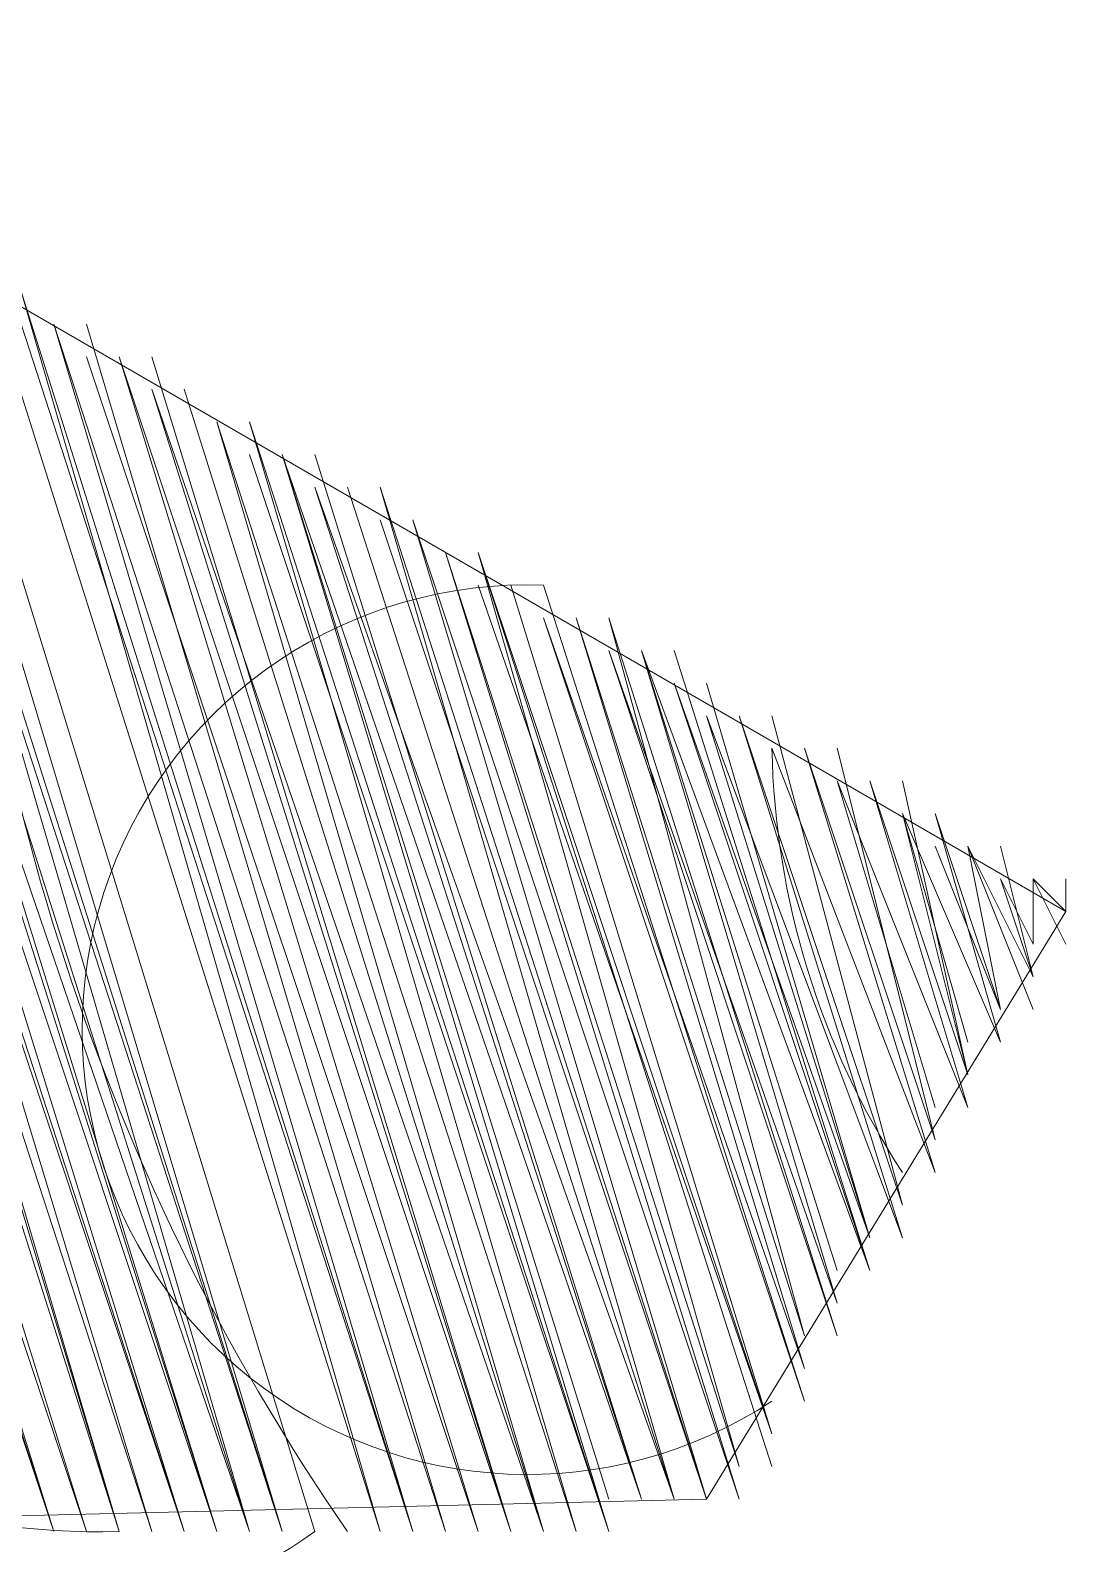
# Model space of a CAD drawing. Header units: millimetres. Extents: x -2246 to 101218, y 0 to 66109.
# Drawn here: x 69508.5 to 69844.5, y 575.8 to 1067 of the extents above; entities that cross this region are included whole.
import ezdxf

# ---------------------------------------------------------------- set-up
doc = ezdxf.new("R2010")
doc.units = ezdxf.units.MM
doc.layers.add('PDF_형상', color=7, linetype='Continuous')

msp = doc.modelspace()

# ---------------------------------------------------------------- linework, layer by layer
at = {"layer": 'PDF_형상', "lineweight": 5}
for points in [[(69367.86, 1056.38), (69526.74, 579.74), (69367.86, 1056.38), (69526.74, 579.74), (69367.86, 1056.38), (69526.74, 579.74), (69367.86, 1056.38), (69526.74, 579.74), (69367.86, 1056.38), (69516.15, 579.74), (69367.86, 1056.38), (69516.15, 579.74), (69367.86, 1056.38), (69516.15, 579.74), (69367.86, 1056.38), (69516.15, 579.74), (69367.86, 1056.38), (69516.15, 579.74), (69367.86, 1056.38), (69516.15, 579.74), (69367.86, 1056.38), (69516.15, 579.74), (69367.86, 1056.38), (69516.15, 579.74), (69367.86, 1056.38), (69516.15, 579.74), (69367.86, 1056.38), (69516.15, 579.74), (69367.86, 1056.38), (69516.15, 579.74), (69367.86, 1056.38), (69516.15, 579.74), (69367.86, 1056.38), (69516.15, 579.74), (69357.27, 1056.38), (69516.15, 579.74), (69357.27, 1056.38), (69516.15, 579.74), (69357.27, 1056.38), (69516.15, 579.74), (69357.27, 1056.38), (69516.15, 579.74), (69357.27, 1056.38), (69516.15, 579.74), (69357.27, 1066.98), (69516.15, 579.74), (69357.27, 1066.98), (69516.15, 579.74), (69357.27, 1066.98), (69516.15, 579.74)], [(69399.63, 1035.2), (69547.92, 579.74), (69399.63, 1035.2), (69547.92, 579.74), (69399.63, 1035.2), (69547.92, 579.74), (69399.63, 1035.2), (69547.92, 579.74), (69399.63, 1035.2), (69547.92, 579.74), (69399.63, 1035.2), (69547.92, 579.74), (69399.63, 1035.2), (69547.92, 579.74), (69399.63, 1035.2), (69547.92, 579.74), (69399.63, 1035.2), (69547.92, 579.74), (69399.63, 1035.2), (69547.92, 579.74), (69399.63, 1035.2), (69547.92, 579.74), (69399.63, 1035.2), (69547.92, 579.74), (69399.63, 1035.2), (69547.92, 579.74), (69399.63, 1035.2), (69537.33, 579.74), (69399.63, 1045.79), (69537.33, 579.74), (69399.63, 1045.79), (69537.33, 579.74), (69399.63, 1045.79), (69537.33, 579.74), (69389.04, 1045.79), (69537.33, 579.74), (69389.04, 1045.79), (69537.33, 579.74), (69389.04, 1045.79), (69537.33, 579.74), (69389.04, 1045.79), (69537.33, 579.74), (69389.04, 1045.79), (69537.33, 579.74), (69389.04, 1045.79), (69537.33, 579.74), (69389.04, 1045.79), (69537.33, 579.74), (69389.04, 1045.79), (69537.33, 579.74), (69389.04, 1045.79), (69537.33, 579.74), (69389.04, 1045.79), (69537.33, 579.74), (69389.04, 1045.79), (69537.33, 579.74), (69389.04, 1045.79), (69537.33, 579.74), (69389.04, 1045.79), (69537.33, 579.74), (69389.04, 1045.79), (69537.33, 579.74), (69389.04, 1045.79), (69537.33, 579.74), (69389.04, 1045.79), (69537.33, 579.74), (69389.04, 1045.79)], [(69410.22, 1035.2), (69558.51, 579.74), (69410.22, 1035.2), (69558.51, 579.74), (69410.22, 1035.2), (69558.51, 579.74), (69410.22, 1035.2), (69558.51, 579.74), (69410.22, 1035.2), (69558.51, 579.74), (69410.22, 1035.2), (69558.51, 579.74), (69410.22, 1035.2), (69558.51, 579.74), (69410.22, 1035.2), (69558.51, 579.74), (69410.22, 1035.2), (69558.51, 579.74)], [(69410.22, 1024.61), (69558.51, 579.74), (69410.22, 1024.61)], [(69431.41, 1024.61), (69569.1, 579.74), (69431.41, 1024.61), (69569.1, 579.74), (69431.41, 1024.61), (69569.1, 579.74), (69431.41, 1024.61), (69569.1, 579.74), (69431.41, 1024.61), (69569.1, 579.74), (69431.41, 1024.61), (69569.1, 579.74), (69431.41, 1024.61), (69569.1, 579.74), (69431.41, 1024.61), (69569.1, 579.74), (69431.41, 1024.61), (69569.1, 579.74), (69431.41, 1024.61), (69569.1, 579.74), (69431.41, 1024.61), (69569.1, 579.74), (69431.41, 1024.61), (69569.1, 579.74), (69420.82, 1024.61), (69569.1, 579.74), (69420.82, 1024.61), (69569.1, 579.74), (69420.82, 1024.61), (69569.1, 579.74), (69420.82, 1024.61), (69569.1, 579.74), (69420.82, 1024.61), (69569.1, 579.74), (69420.82, 1024.61), (69558.51, 579.74), (69420.82, 1024.61), (69558.51, 579.74), (69420.82, 1024.61), (69558.51, 579.74), (69420.82, 1024.61), (69558.51, 579.74), (69420.82, 1024.61), (69558.51, 579.74), (69420.82, 1024.61), (69558.51, 579.74), (69420.82, 1024.61), (69558.51, 579.74), (69420.82, 1024.61), (69558.51, 579.74), (69420.82, 1024.61), (69558.51, 579.74), (69420.82, 1024.61), (69558.51, 579.74), (69420.82, 1024.61), (69558.51, 579.74), (69420.82, 1024.61)], [(69293.71, 579.74), (69727.99, 590.33), (69844.5, 780.99), (69844.5, 791.58), (69844.5, 780.99), (69844.5, 791.58), (69844.5, 780.99), (69844.5, 791.58), (69844.5, 780.99), (69844.5, 791.58), (69844.5, 780.99), (69844.5, 791.58), (69844.5, 780.99), (69833.91, 791.58), (69844.5, 780.99), (69833.91, 791.58), (69844.5, 780.99), (69833.91, 791.58), (69844.5, 780.99), (69442, 1014.02)], [(69442, 1014.02), (69579.7, 579.74), (69442, 1014.02), (69579.7, 579.74), (69442, 1014.02), (69579.7, 579.74), (69442, 1014.02), (69579.7, 579.74), (69442, 1014.02), (69579.7, 579.74), (69442, 1014.02), (69579.7, 579.74), (69442, 1014.02), (69579.7, 579.74), (69442, 1014.02), (69579.7, 579.74), (69442, 1014.02), (69579.7, 579.74), (69442, 1014.02), (69579.7, 579.74), (69442, 1014.02), (69579.7, 579.74), (69442, 1014.02), (69579.7, 579.74), (69442, 1014.02), (69579.7, 579.74), (69442, 1014.02), (69579.7, 579.74), (69442, 1014.02), (69579.7, 579.74), (69442, 1014.02), (69579.7, 579.74), (69442, 1014.02), (69579.7, 579.74), (69431.41, 1014.02), (69579.7, 579.74), (69431.41, 1014.02), (69579.7, 579.74)], [(69463.19, 1003.42), (69590.29, 579.74), (69463.19, 1003.42), (69590.29, 579.74), (69463.19, 1003.42), (69590.29, 579.74), (69463.19, 1003.42), (69590.29, 579.74), (69463.19, 1003.42), (69590.29, 579.74), (69463.19, 1003.42), (69590.29, 579.74), (69452.6, 1003.42), (69590.29, 579.74), (69452.6, 1003.42), (69590.29, 579.74), (69452.6, 1003.42), (69590.29, 579.74), (69452.6, 1003.42), (69590.29, 579.74), (69452.6, 1003.42), (69590.29, 579.74), (69452.6, 1003.42), (69590.29, 579.74), (69452.6, 1003.42), (69590.29, 579.74), (69452.6, 1003.42), (69590.29, 579.74), (69452.6, 1003.42), (69590.29, 579.74), (69452.6, 1014.02), (69590.29, 579.74), (69452.6, 1014.02), (69590.29, 579.74), (69452.6, 1014.02), (69590.29, 579.74), (69452.6, 1014.02), (69590.29, 579.74), (69452.6, 1014.02), (69590.29, 579.74), (69452.6, 1014.02), (69579.7, 579.74), (69452.6, 1014.02), (69579.7, 579.74), (69452.6, 1014.02)], [(69494.96, 982.24), (69622.07, 579.74), (69494.96, 982.24), (69622.07, 579.74), (69494.96, 982.24), (69622.07, 579.74), (69494.96, 982.24), (69622.07, 579.74), (69494.96, 982.24), (69622.07, 579.74), (69494.96, 982.24), (69622.07, 579.74), (69494.96, 982.24), (69622.07, 579.74), (69494.96, 982.24), (69622.07, 579.74), (69494.96, 982.24), (69622.07, 579.74), (69494.96, 982.24), (69622.07, 579.74), (69494.96, 982.24), (69622.07, 579.74), (69494.96, 982.24), (69622.07, 579.74), (69494.96, 982.24), (69622.07, 579.74), (69494.96, 982.24), (69622.07, 579.74), (69494.96, 982.24), (69622.07, 579.74), (69494.96, 982.24), (69622.07, 579.74), (69494.96, 982.24), (69622.07, 579.74), (69505.55, 982.24), (69632.66, 579.74), (69505.55, 982.24), (69632.66, 579.74), (69505.55, 982.24), (69632.66, 579.74), (69505.55, 982.24), (69632.66, 579.74), (69505.55, 982.24), (69632.66, 579.74), (69505.55, 982.24), (69632.66, 579.74), (69505.55, 982.24), (69632.66, 579.74), (69505.55, 982.24), (69632.66, 579.74), (69505.55, 982.24), (69632.66, 579.74), (69505.55, 982.24), (69632.66, 579.74), (69505.55, 982.24), (69632.66, 579.74), (69505.55, 982.24), (69632.66, 579.74)], [(69516.15, 971.65), (69643.25, 579.74), (69516.15, 971.65), (69643.25, 579.74), (69516.15, 971.65), (69643.25, 579.74), (69516.15, 971.65), (69643.25, 579.74), (69516.15, 971.65), (69643.25, 579.74), (69516.15, 971.65), (69643.25, 579.74), (69516.15, 971.65), (69643.25, 579.74), (69516.15, 971.65), (69643.25, 579.74), (69516.15, 971.65), (69643.25, 579.74), (69516.15, 971.65), (69643.25, 579.74), (69516.15, 971.65), (69643.25, 579.74), (69516.15, 971.65), (69643.25, 579.74), (69516.15, 971.65), (69632.66, 579.74), (69516.15, 971.65), (69632.66, 579.74), (69516.15, 971.65), (69632.66, 579.74), (69516.15, 971.65), (69632.66, 579.74), (69516.15, 971.65), (69632.66, 579.74), (69505.55, 971.65), (69632.66, 579.74), (69505.55, 971.65), (69632.66, 579.74), (69505.55, 971.65), (69632.66, 579.74), (69505.55, 971.65), (69632.66, 579.74), (69505.55, 971.65)], [(69526.74, 961.05), (69653.84, 579.74), (69526.74, 961.05), (69653.84, 579.74), (69526.74, 961.05), (69653.84, 579.74), (69526.74, 961.05), (69653.84, 579.74), (69526.74, 961.05), (69653.84, 579.74), (69526.74, 961.05), (69653.84, 579.74), (69526.74, 961.05), (69653.84, 579.74), (69526.74, 961.05), (69653.84, 579.74), (69526.74, 961.05), (69653.84, 579.74)], [(69547.92, 950.46), (69664.44, 579.74), (69547.92, 950.46), (69664.44, 579.74), (69547.92, 950.46), (69664.44, 579.74), (69547.92, 950.46), (69664.44, 579.74), (69547.92, 950.46), (69664.44, 579.74), (69547.92, 950.46), (69664.44, 579.74), (69547.92, 950.46), (69664.44, 579.74), (69547.92, 950.46), (69664.44, 579.74), (69547.92, 950.46), (69664.44, 579.74), (69547.92, 950.46), (69664.44, 579.74), (69547.92, 950.46), (69664.44, 579.74), (69547.92, 950.46), (69664.44, 579.74), (69547.92, 961.05), (69664.44, 579.74), (69547.92, 961.05), (69664.44, 579.74), (69547.92, 961.05), (69664.44, 579.74), (69547.92, 961.05), (69664.44, 579.74), (69537.33, 961.05), (69664.44, 579.74), (69537.33, 961.05), (69664.44, 579.74), (69537.33, 961.05), (69664.44, 579.74), (69537.33, 961.05), (69664.44, 579.74), (69537.33, 961.05), (69653.84, 579.74), (69537.33, 961.05), (69653.84, 579.74), (69537.33, 961.05), (69653.84, 579.74), (69537.33, 961.05), (69653.84, 579.74), (69537.33, 961.05), (69653.84, 579.74), (69537.33, 961.05), (69653.84, 579.74), (69537.33, 961.05), (69653.84, 579.74), (69537.33, 961.05), (69653.84, 579.74), (69537.33, 961.05), (69653.84, 579.74), (69537.33, 961.05), (69653.84, 579.74), (69537.33, 961.05), (69653.84, 579.74), (69537.33, 961.05), (69653.84, 579.74), (69537.33, 961.05)], [(69558.51, 950.46), (69675.03, 579.74), (69558.51, 950.46), (69675.03, 579.74), (69558.51, 950.46), (69675.03, 579.74), (69558.51, 950.46), (69675.03, 579.74), (69558.51, 950.46), (69675.03, 579.74), (69558.51, 950.46), (69675.03, 579.74), (69558.51, 950.46), (69675.03, 579.74), (69558.51, 950.46), (69675.03, 579.74), (69558.51, 950.46), (69675.03, 579.74), (69558.51, 950.46), (69675.03, 579.74), (69558.51, 950.46), (69675.03, 579.74), (69558.51, 950.46), (69675.03, 579.74), (69558.51, 950.46), (69675.03, 579.74), (69558.51, 950.46), (69675.03, 579.74), (69558.51, 950.46), (69675.03, 579.74), (69558.51, 950.46), (69675.03, 579.74), (69558.51, 950.46), (69675.03, 579.74), (69547.92, 950.46), (69675.03, 579.74)], [(69579.7, 939.87), (69685.62, 579.74), (69579.7, 939.87), (69685.62, 579.74), (69579.7, 939.87), (69685.62, 579.74), (69579.7, 939.87), (69685.62, 579.74), (69579.7, 939.87), (69685.62, 579.74), (69579.7, 939.87), (69685.62, 579.74), (69579.7, 939.87), (69685.62, 579.74), (69569.1, 939.87), (69685.62, 579.74), (69569.1, 939.87), (69685.62, 579.74), (69569.1, 939.87), (69685.62, 579.74), (69569.1, 939.87), (69685.62, 579.74), (69569.1, 939.87), (69685.62, 579.74), (69569.1, 939.87), (69685.62, 579.74), (69569.1, 939.87), (69685.62, 579.74), (69569.1, 939.87), (69685.62, 579.74), (69569.1, 939.87), (69685.62, 579.74), (69569.1, 939.87), (69685.62, 579.74), (69569.1, 939.87), (69685.62, 579.74), (69569.1, 939.87), (69685.62, 579.74), (69569.1, 939.87), (69685.62, 579.74), (69569.1, 939.87), (69675.03, 579.74), (69569.1, 939.87), (69675.03, 579.74), (69569.1, 939.87), (69675.03, 579.74), (69569.1, 939.87)], [(69590.29, 929.28), (69706.8, 590.33), (69590.29, 929.28), (69706.8, 590.33), (69590.29, 929.28), (69706.8, 590.33), (69590.29, 929.28), (69706.8, 590.33), (69590.29, 929.28), (69706.8, 590.33), (69590.29, 929.28), (69706.8, 590.33), (69590.29, 929.28), (69696.21, 590.33), (69590.29, 929.28), (69696.21, 590.33), (69590.29, 929.28), (69696.21, 590.33), (69590.29, 929.28), (69696.21, 590.33), (69590.29, 929.28), (69696.21, 590.33), (69590.29, 929.28), (69696.21, 579.74), (69590.29, 929.28), (69696.21, 579.74), (69590.29, 929.28), (69696.21, 579.74), (69590.29, 929.28), (69696.21, 579.74), (69590.29, 929.28), (69696.21, 579.74), (69590.29, 929.28), (69696.21, 579.74), (69579.7, 929.28), (69696.21, 579.74), (69579.7, 929.28), (69696.21, 579.74), (69579.7, 929.28), (69696.21, 579.74), (69579.7, 929.28), (69696.21, 579.74), (69579.7, 939.87), (69696.21, 579.74), (69579.7, 939.87), (69696.21, 579.74), (69579.7, 939.87), (69696.21, 579.74), (69579.7, 939.87), (69696.21, 579.74), (69579.7, 939.87), (69696.21, 579.74), (69579.7, 939.87), (69696.21, 579.74)], [(69600.88, 918.69), (69717.4, 590.33), (69600.88, 918.69), (69717.4, 590.33), (69600.88, 918.69), (69717.4, 590.33)], [(69611.48, 918.69), (69717.4, 590.33), (69611.48, 918.69), (69717.4, 590.33), (69611.48, 918.69), (69717.4, 590.33), (69611.48, 918.69), (69717.4, 590.33), (69611.48, 918.69), (69717.4, 590.33), (69611.48, 918.69), (69717.4, 590.33), (69611.48, 918.69), (69717.4, 590.33), (69611.48, 918.69), (69717.4, 590.33), (69611.48, 918.69), (69717.4, 590.33), (69611.48, 918.69), (69717.4, 590.33), (69611.48, 918.69), (69717.4, 590.33), (69611.48, 918.69), (69717.4, 590.33), (69611.48, 918.69), (69717.4, 590.33), (69611.48, 918.69), (69717.4, 590.33), (69611.48, 918.69), (69717.4, 590.33), (69611.48, 918.69), (69717.4, 590.33), (69611.48, 918.69), (69717.4, 590.33), (69622.07, 918.69), (69717.4, 590.33), (69622.07, 918.69), (69727.99, 590.33), (69622.07, 918.69), (69727.99, 590.33), (69622.07, 918.69), (69727.99, 590.33)], [(69632.66, 908.09), (69727.99, 590.33), (69632.66, 908.09), (69727.99, 590.33), (69632.66, 908.09), (69727.99, 590.33), (69632.66, 908.09), (69727.99, 590.33), (69632.66, 908.09), (69727.99, 590.33), (69632.66, 908.09), (69727.99, 590.33), (69622.07, 908.09), (69727.99, 590.33), (69622.07, 908.09), (69727.99, 590.33), (69622.07, 908.09), (69727.99, 590.33), (69622.07, 908.09), (69727.99, 590.33), (69622.07, 908.09), (69727.99, 590.33), (69622.07, 908.09), (69727.99, 590.33), (69622.07, 908.09), (69727.99, 590.33), (69622.07, 908.09), (69727.99, 590.33), (69622.07, 908.09), (69727.99, 590.33), (69622.07, 908.09), (69727.99, 590.33), (69622.07, 908.09), (69727.99, 590.33), (69622.07, 908.09), (69727.99, 590.33), (69622.07, 908.09)], [(69643.25, 897.5), (69738.58, 600.92), (69643.25, 897.5), (69738.58, 600.92), (69643.25, 897.5), (69738.58, 600.92), (69643.25, 897.5), (69738.58, 600.92), (69643.25, 897.5), (69738.58, 600.92), (69643.25, 897.5), (69738.58, 600.92), (69643.25, 897.5), (69738.58, 600.92), (69643.25, 897.5), (69738.58, 600.92), (69643.25, 897.5), (69738.58, 600.92), (69643.25, 897.5), (69738.58, 600.92), (69643.25, 897.5), (69738.58, 600.92), (69643.25, 897.5), (69738.58, 590.33), (69643.25, 897.5), (69738.58, 590.33), (69643.25, 897.5), (69738.58, 590.33), (69643.25, 897.5), (69738.58, 590.33), (69643.25, 897.5), (69738.58, 590.33), (69643.25, 897.5), (69738.58, 590.33), (69632.66, 908.09), (69738.58, 590.33), (69632.66, 908.09), (69738.58, 590.33), (69632.66, 908.09), (69738.58, 590.33), (69632.66, 908.09), (69738.58, 590.33), (69632.66, 908.09), (69738.58, 590.33), (69632.66, 908.09), (69738.58, 590.33), (69632.66, 908.09), (69738.58, 590.33), (69632.66, 908.09), (69738.58, 590.33), (69632.66, 908.09), (69738.58, 590.33), (69632.66, 908.09), (69738.58, 590.33), (69632.66, 908.09), (69738.58, 590.33)], [(69664.44, 886.91), (69749.17, 611.51), (69664.44, 886.91), (69749.17, 611.51), (69664.44, 886.91), (69749.17, 611.51), (69664.44, 886.91), (69749.17, 611.51), (69664.44, 886.91), (69749.17, 611.51), (69664.44, 886.91), (69749.17, 611.51), (69664.44, 886.91), (69749.17, 611.51), (69664.44, 886.91), (69749.17, 611.51), (69664.44, 886.91), (69749.17, 611.51), (69653.84, 886.91), (69749.17, 611.51), (69653.84, 886.91), (69749.17, 611.51), (69653.84, 886.91), (69749.17, 611.51), (69653.84, 886.91), (69749.17, 611.51), (69653.84, 897.5), (69749.17, 611.51), (69653.84, 897.5), (69749.17, 611.51), (69653.84, 897.5), (69749.17, 611.51), (69653.84, 897.5), (69749.17, 611.51), (69653.84, 897.5), (69749.17, 611.51), (69653.84, 897.5), (69749.17, 600.92), (69653.84, 897.5), (69749.17, 600.92), (69653.84, 897.5), (69749.17, 600.92), (69653.84, 897.5), (69738.58, 600.92), (69653.84, 897.5), (69738.58, 600.92), (69653.84, 897.5), (69738.58, 600.92), (69653.84, 897.5), (69738.58, 600.92), (69653.84, 897.5)], [(69685.62, 876.32), (69759.77, 643.29), (69685.62, 876.32), (69759.77, 643.29), (69685.62, 876.32), (69759.77, 643.29), (69685.62, 876.32), (69759.77, 643.29), (69685.62, 876.32), (69759.77, 643.29), (69685.62, 876.32), (69759.77, 632.7), (69685.62, 876.32), (69759.77, 632.7), (69685.62, 876.32), (69759.77, 632.7), (69685.62, 876.32), (69759.77, 632.7), (69685.62, 876.32), (69759.77, 632.7), (69685.62, 876.32), (69759.77, 632.7), (69685.62, 876.32), (69759.77, 632.7), (69685.62, 876.32), (69759.77, 632.7), (69685.62, 876.32), (69759.77, 632.7), (69685.62, 876.32), (69759.77, 632.7), (69685.62, 876.32), (69759.77, 632.7), (69685.62, 876.32), (69759.77, 632.7), (69675.03, 876.32), (69759.77, 632.7), (69675.03, 876.32), (69759.77, 632.7), (69675.03, 876.32), (69759.77, 632.7), (69675.03, 876.32), (69759.77, 632.7), (69675.03, 876.32), (69759.77, 632.7), (69675.03, 876.32), (69759.77, 632.7), (69675.03, 876.32), (69759.77, 622.11), (69675.03, 876.32), (69759.77, 622.11), (69675.03, 886.91), (69759.77, 622.11), (69675.03, 886.91), (69759.77, 622.11), (69675.03, 886.91), (69759.77, 622.11), (69675.03, 886.91), (69759.77, 622.11), (69675.03, 886.91), (69759.77, 622.11), (69675.03, 886.91), (69759.77, 622.11)], [(69696.21, 876.32), (69759.77, 643.29), (69696.21, 876.32), (69770.36, 643.29), (69696.21, 876.32), (69770.36, 643.29), (69696.21, 876.32), (69770.36, 643.29), (69696.21, 876.32), (69770.36, 643.29), (69696.21, 865.73), (69770.36, 643.29), (69696.21, 865.73), (69770.36, 643.29), (69696.21, 865.73), (69770.36, 643.29), (69696.21, 865.73), (69770.36, 643.29), (69696.21, 865.73), (69770.36, 643.29), (69696.21, 865.73), (69770.36, 643.29), (69696.21, 865.73), (69770.36, 643.29), (69696.21, 865.73), (69770.36, 643.29), (69696.21, 865.73), (69770.36, 653.88), (69696.21, 865.73), (69770.36, 653.88), (69696.21, 865.73), (69770.36, 653.88), (69696.21, 865.73), (69770.36, 653.88)], [(69717.4, 865.73), (69780.95, 664.48), (69706.8, 865.73), (69780.95, 664.48)], [(69706.8, 865.73), (69770.36, 664.48), (69706.8, 865.73), (69770.36, 664.48)], [(69738.58, 844.54), (69791.54, 685.66), (69738.58, 844.54), (69791.54, 685.66), (69738.58, 844.54), (69791.54, 685.66), (69738.58, 844.54), (69791.54, 685.66), (69738.58, 844.54), (69791.54, 685.66), (69738.58, 844.54), (69791.54, 685.66), (69738.58, 844.54), (69791.54, 685.66), (69738.58, 844.54), (69791.54, 685.66), (69738.58, 844.54), (69791.54, 685.66), (69738.58, 844.54), (69791.54, 685.66), (69738.58, 844.54), (69791.54, 685.66), (69738.58, 844.54), (69791.54, 685.66), (69738.58, 844.54), (69791.54, 685.66), (69738.58, 844.54), (69791.54, 685.66), (69738.58, 844.54), (69791.54, 685.66), (69738.58, 844.54), (69791.54, 685.66), (69738.58, 844.54), (69791.54, 675.07), (69727.99, 844.54), (69791.54, 675.07), (69727.99, 844.54), (69791.54, 675.07), (69727.99, 844.54), (69780.95, 675.07), (69727.99, 844.54)], [(69759.77, 833.95), (69802.13, 706.84), (69759.77, 833.95), (69802.13, 706.84), (69759.77, 833.95), (69802.13, 706.84), (69759.77, 833.95), (69802.13, 706.84), (69759.77, 833.95), (69802.13, 706.84), (69759.77, 833.95), (69802.13, 706.84), (69759.77, 833.95), (69802.13, 706.84), (69759.77, 833.95), (69802.13, 706.84), (69759.77, 833.95), (69802.13, 706.84), (69759.77, 833.95), (69802.13, 706.84), (69759.77, 833.95), (69802.13, 706.84), (69759.77, 833.95), (69802.13, 706.84), (69759.77, 833.95), (69802.13, 706.84), (69759.77, 833.95), (69802.13, 696.25), (69759.77, 833.95), (69802.13, 696.25), (69759.77, 833.95), (69802.13, 696.25), (69759.77, 833.95), (69802.13, 696.25), (69749.17, 833.95), (69802.13, 696.25), (69749.17, 833.95), (69802.13, 696.25), (69749.17, 833.95), (69802.13, 696.25), (69749.17, 833.95), (69802.13, 696.25)], [(69780.95, 823.36), (69812.72, 728.03), (69780.95, 823.36), (69812.72, 728.03), (69780.95, 823.36), (69812.72, 728.03), (69780.95, 823.36), (69812.72, 728.03), (69780.95, 823.36), (69812.72, 728.03), (69780.95, 823.36), (69812.72, 728.03), (69780.95, 823.36), (69812.72, 728.03), (69780.95, 823.36), (69812.72, 728.03), (69780.95, 823.36), (69812.72, 728.03), (69780.95, 823.36), (69812.72, 728.03), (69780.95, 823.36), (69812.72, 717.44), (69780.95, 823.36), (69812.72, 717.44), (69780.95, 823.36), (69812.72, 717.44), (69780.95, 823.36), (69812.72, 717.44), (69780.95, 823.36), (69812.72, 717.44), (69780.95, 823.36), (69812.72, 717.44), (69780.95, 823.36), (69812.72, 717.44), (69770.36, 823.36), (69812.72, 717.44), (69770.36, 823.36), (69812.72, 717.44), (69770.36, 823.36), (69812.72, 717.44), (69770.36, 823.36), (69812.72, 717.44), (69770.36, 823.36), (69812.72, 717.44), (69770.36, 823.36), (69802.13, 717.44), (69770.36, 823.36), (69802.13, 717.44), (69770.36, 823.36), (69802.13, 717.44), (69770.36, 823.36), (69802.13, 717.44), (69770.36, 823.36), (69802.13, 717.44), (69770.36, 823.36), (69802.13, 717.44), (69770.36, 823.36)], [(69791.54, 823.36), (69812.72, 728.03), (69791.54, 823.36)], [(69802.13, 812.77), (69823.32, 749.21), (69802.13, 812.77), (69823.32, 749.21), (69802.13, 812.77), (69823.32, 749.21), (69802.13, 812.77), (69823.32, 749.21), (69802.13, 812.77), (69823.32, 738.62), (69802.13, 812.77), (69823.32, 738.62), (69802.13, 812.77), (69823.32, 738.62), (69802.13, 812.77), (69823.32, 738.62), (69802.13, 812.77), (69823.32, 738.62), (69802.13, 812.77), (69823.32, 738.62), (69802.13, 812.77), (69823.32, 738.62), (69802.13, 812.77), (69823.32, 738.62), (69802.13, 812.77), (69823.32, 738.62), (69802.13, 812.77), (69823.32, 738.62), (69791.54, 812.77), (69823.32, 738.62), (69791.54, 812.77), (69823.32, 738.62), (69791.54, 812.77), (69823.32, 738.62), (69791.54, 812.77), (69823.32, 738.62), (69791.54, 812.77), (69823.32, 738.62), (69791.54, 812.77), (69823.32, 738.62), (69791.54, 812.77), (69823.32, 738.62)], [(69791.54, 812.77), (69812.72, 738.62), (69791.54, 812.77), (69812.72, 738.62)], [(69812.72, 802.17), (69833.91, 759.8), (69812.72, 802.17), (69833.91, 759.8), (69812.72, 802.17), (69833.91, 759.8), (69812.72, 802.17), (69833.91, 759.8), (69812.72, 802.17), (69833.91, 759.8), (69812.72, 802.17), (69833.91, 759.8), (69812.72, 802.17), (69833.91, 749.21), (69812.72, 802.17), (69833.91, 749.21), (69812.72, 802.17), (69833.91, 749.21)], [(69833.91, 791.58), (69844.5, 770.4), (69833.91, 791.58), (69844.5, 770.4), (69833.91, 791.58), (69844.5, 770.4), (69833.91, 791.58), (69844.5, 770.4), (69833.91, 791.58), (69844.5, 770.4), (69833.91, 791.58), (69844.5, 770.4), (69833.91, 791.58), (69844.5, 770.4), (69833.91, 791.58), (69833.91, 770.4), (69833.91, 791.58), (69833.91, 770.4), (69833.91, 791.58), (69833.91, 770.4), (69833.91, 791.58), (69833.91, 770.4), (69833.91, 791.58), (69833.91, 770.4), (69833.91, 791.58), (69833.91, 770.4), (69833.91, 791.58), (69833.91, 770.4), (69823.32, 791.58), (69833.91, 770.4), (69823.32, 791.58), (69833.91, 770.4), (69823.32, 791.58), (69833.91, 770.4), (69823.32, 791.58), (69833.91, 770.4), (69823.32, 791.58), (69833.91, 759.8), (69823.32, 791.58), (69833.91, 759.8), (69823.32, 791.58), (69833.91, 759.8), (69823.32, 791.58)]]:
    msp.add_lwpolyline(points, dxfattribs=at)
for points in [[(69378.45, 1056.38), (69526.74, 579.74), (69378.45, 1056.38), (69526.74, 579.74), (69378.45, 1056.38), (69526.74, 579.74), (69378.45, 1056.38), (69526.74, 579.74), (69378.45, 1056.38), (69526.74, 579.74), (69378.45, 1056.38), (69526.74, 579.74), (69378.45, 1056.38), (69526.74, 579.74)], [(69410.22, 1035.2), (69547.92, 579.74), (69410.22, 1035.2), (69547.92, 579.74), (69410.22, 1035.2), (69547.92, 579.74), (69410.22, 1035.2), (69547.92, 579.74), (69410.22, 1035.2), (69547.92, 579.74), (69410.22, 1035.2), (69547.92, 579.74), (69410.22, 1035.2), (69547.92, 579.74)], [(69431.41, 1014.02), (69569.1, 579.74), (69431.41, 1014.02), (69569.1, 579.74), (69431.41, 1014.02), (69569.1, 579.74)], [(69473.78, 992.83), (69600.88, 579.74), (69473.78, 992.83), (69600.88, 579.74), (69473.78, 992.83), (69600.88, 579.74), (69473.78, 992.83), (69600.88, 579.74), (69473.78, 992.83), (69600.88, 579.74), (69473.78, 992.83), (69600.88, 579.74)], [(69526.74, 971.65), (69643.25, 579.74), (69526.74, 971.65), (69643.25, 579.74), (69526.74, 971.65), (69643.25, 579.74), (69526.74, 971.65), (69643.25, 579.74), (69526.74, 971.65), (69643.25, 579.74), (69526.74, 971.65), (69643.25, 579.74), (69526.74, 971.65), (69643.25, 579.74), (69526.74, 971.65), (69643.25, 579.74)], [(69600.88, 929.28), (69706.8, 590.33), (69600.88, 929.28), (69706.8, 590.33), (69600.88, 929.28), (69706.8, 590.33), (69600.88, 929.28), (69706.8, 590.33), (69600.88, 929.28), (69706.8, 590.33), (69600.88, 929.28), (69706.8, 590.33), (69600.88, 929.28), (69706.8, 590.33), (69600.88, 929.28), (69706.8, 590.33)], [(69600.88, 918.69), (69706.8, 590.33), (69600.88, 918.69), (69706.8, 590.33), (69600.88, 918.69), (69706.8, 590.33), (69600.88, 918.69), (69706.8, 590.33), (69600.88, 918.69), (69706.8, 590.33), (69600.88, 918.69), (69706.8, 590.33)], [(69706.8, 865.73), (69770.36, 653.88), (69706.8, 865.73), (69770.36, 653.88), (69706.8, 865.73), (69770.36, 653.88), (69706.8, 865.73), (69770.36, 653.88), (69706.8, 865.73), (69770.36, 653.88), (69706.8, 865.73), (69770.36, 653.88), (69706.8, 865.73), (69770.36, 653.88), (69706.8, 865.73), (69770.36, 653.88), (69706.8, 865.73), (69770.36, 653.88), (69706.8, 865.73), (69770.36, 653.88), (69706.8, 865.73), (69770.36, 653.88), (69706.8, 865.73), (69770.36, 653.88), (69706.8, 865.73), (69770.36, 653.88), (69706.8, 865.73), (69770.36, 653.88)], [(69717.4, 855.13), (69780.95, 675.07), (69717.4, 855.13), (69780.95, 664.48), (69717.4, 855.13), (69780.95, 664.48), (69717.4, 855.13), (69780.95, 664.48), (69717.4, 855.13), (69780.95, 664.48), (69717.4, 855.13), (69780.95, 664.48), (69717.4, 855.13), (69780.95, 664.48), (69717.4, 855.13), (69780.95, 664.48), (69717.4, 855.13), (69780.95, 664.48), (69717.4, 855.13), (69780.95, 664.48), (69717.4, 855.13), (69780.95, 664.48), (69717.4, 855.13), (69780.95, 664.48), (69717.4, 855.13), (69780.95, 664.48), (69717.4, 855.13), (69780.95, 664.48), (69717.4, 855.13), (69780.95, 664.48), (69717.4, 855.13), (69780.95, 664.48)], [(69727.99, 855.13), (69780.95, 675.07), (69727.99, 855.13), (69780.95, 675.07), (69727.99, 855.13), (69780.95, 675.07), (69727.99, 855.13), (69780.95, 675.07), (69727.99, 855.13), (69780.95, 675.07), (69727.99, 855.13), (69780.95, 675.07), (69727.99, 855.13), (69780.95, 675.07), (69727.99, 855.13), (69780.95, 675.07), (69727.99, 855.13), (69780.95, 675.07), (69727.99, 855.13), (69780.95, 675.07), (69727.99, 855.13), (69780.95, 675.07), (69727.99, 855.13), (69780.95, 675.07), (69727.99, 855.13), (69780.95, 675.07)], [(69749.17, 844.54), (69791.54, 685.66), (69749.17, 844.54), (69791.54, 685.66)], [(69770.36, 833.95), (69802.13, 706.84), (69770.36, 833.95), (69802.13, 706.84), (69770.36, 833.95), (69802.13, 706.84), (69770.36, 833.95), (69802.13, 706.84), (69770.36, 833.95), (69802.13, 706.84)], [(69791.54, 812.77), (69812.72, 728.03), (69791.54, 812.77), (69812.72, 728.03), (69791.54, 812.77), (69812.72, 728.03), (69791.54, 812.77), (69812.72, 728.03), (69791.54, 812.77), (69812.72, 728.03), (69791.54, 812.77), (69812.72, 728.03), (69791.54, 812.77), (69812.72, 728.03)], [(69802.13, 802.17), (69823.32, 749.21), (69802.13, 802.17), (69823.32, 749.21), (69802.13, 802.17), (69823.32, 749.21)], [(69812.72, 802.17), (69823.32, 749.21), (69812.72, 802.17), (69823.32, 749.21), (69812.72, 802.17), (69823.32, 749.21), (69812.72, 802.17), (69823.32, 749.21), (69812.72, 802.17), (69823.32, 749.21), (69812.72, 802.17), (69823.32, 749.21), (69812.72, 802.17), (69823.32, 749.21), (69812.72, 802.17), (69823.32, 749.21)], [(69823.32, 802.17), (69833.91, 759.8), (69823.32, 802.17), (69833.91, 759.8), (69823.32, 802.17), (69833.91, 759.8), (69823.32, 802.17), (69833.91, 759.8), (69823.32, 802.17), (69833.91, 759.8), (69823.32, 802.17), (69833.91, 759.8), (69823.32, 802.17), (69833.91, 759.8), (69823.32, 802.17), (69833.91, 759.8), (69823.32, 802.17), (69833.91, 759.8)]]:
    msp.add_lwpolyline(points, close=True, dxfattribs=at)
for centre, radius, start, end in [((69532.03, 838.04), 258.36, 126.4747, -88.8255), ((69468.48, 770.93), 232.56, 88.6951, -55.2966), ((70201.99, 987.54), 717.64, -179.57718, -145.37168), ((69669.73, 742.64), 144.36, 87.8977, -56.6122), ((70011.34, 839.25), 262.22, -178.8428, -146.9532)]:
    msp.add_arc(centre, radius, start, end, dxfattribs=at)

doc.saveas('drawing.dxf')
